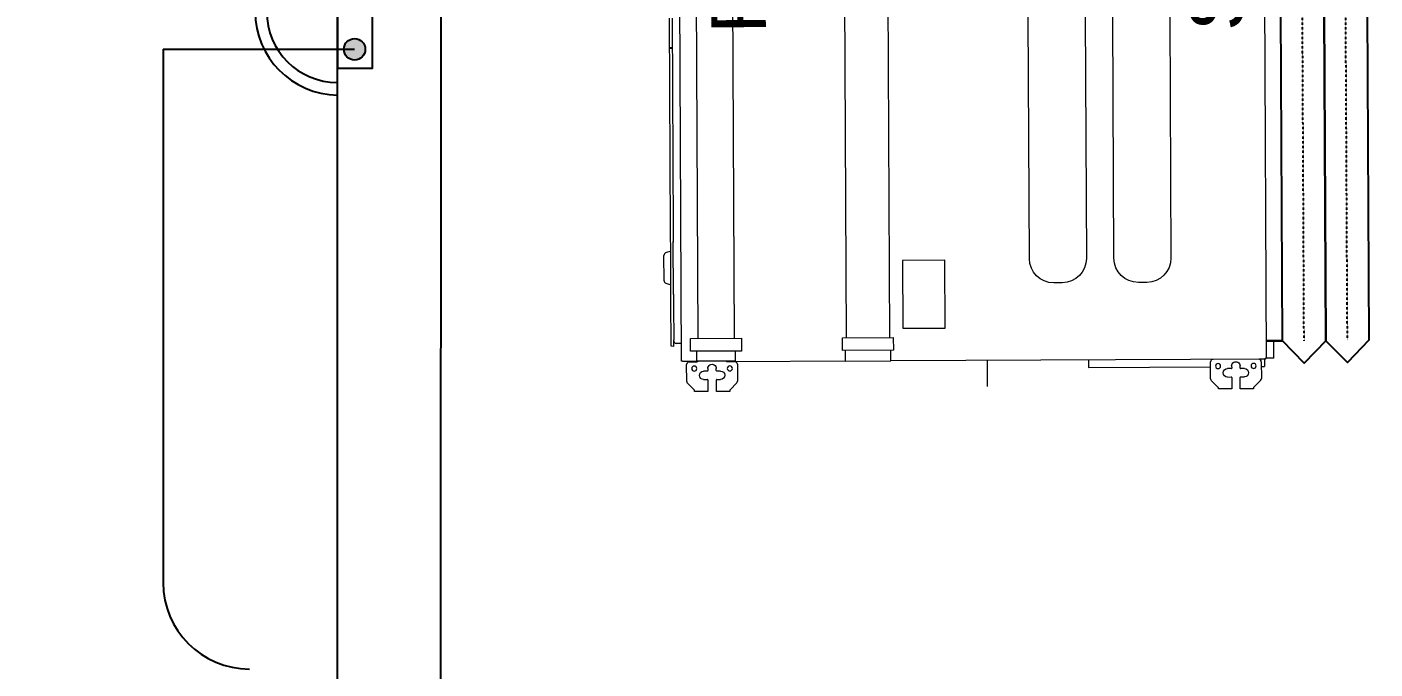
# Model space of a CAD drawing. Extents: x -678889171 to 586587, y -792238163 to 335485.
# Drawn here: x 85652 to 87213, y 42520 to 43263 of the extents above; entities that cross this region are included whole.
import ezdxf
from ezdxf import colors
from ezdxf.entities.mleader import LeaderData, LeaderLine
from ezdxf.enums import TextEntityAlignment as Align
from ezdxf.math import Vec2, Vec3

# ---------------------------------------------------------------- set-up
doc = ezdxf.new("R2010")
doc.units = 0
doc.header["$MEASUREMENT"] = 0
doc.linetypes.add('HIDDEN', pattern=[0.375, 0.25, -0.125])
doc.layers.get('0').update_dxf_attribs({"color": 8})
for name, color, linetype in [('1', 8, 'Continuous'), ('AC-DUCT-FLEX', 50, 'Continuous'), ('E-POW-BLOCK', 4, 'Continuous'), ('E-POW-WIR-NO', 4, 'Continuous'), ('E-TEXT', 3, 'Continuous'), ('XR-Typ26$0$XR-A-TYP-2-3-4-5-6-7-8-9-10$0$A-WALL', 252, 'Continuous')]:
    doc.layers.add(name, color=color, linetype=linetype)
doc.layers.add('LATS_EQ_IDU', color=7, linetype='Continuous', lineweight=0)
doc.styles.add('LG-TEXT', font='arial.ttf')
doc.styles.get("Standard").update_dxf_attribs({"font": 'arial.ttf'})

# ---------------------------------------------------------------- blocks, each defined once
blk = doc.blocks.new('SO1 WP')
at = {"layer": 'E-POW-BLOCK'}
h = blk.add_hatch(color=3, dxfattribs=at)
h.dxf.hatch_style = 1
edge = h.paths.add_edge_path()
edge.add_arc((-0.1064295025979398, -0.0481463273482458), 0.03025259035537483, 0, 360)
at = {"layer": 'E-POW-BLOCK', "color": 3}
for p, q in [((1.4210854715202e-14, 0.2000001000000591), (0, 0.4500002250000605)), ((-0.3000001499999954, 7.105427357601002e-14), (0.3000001499999954, 1.598721155460225e-14))]:
    blk.add_line(p, q, dxfattribs=at)
blk.add_lwpolyline([(0.1593095883453804, 4.352074256530614e-14), (-0.1593095883453804, 4.352074256530614e-14), (-0.1593095883453804, -0.09876317676643558), (0.1593095883453804, -0.09876317676643558)], close=True, dxfattribs=at)
for centre in [(-0.1064295025979398, -0.0481463273482458), (0.1096454942411166, -0.0481463273482458)]:
    blk.add_circle(centre, 0.03025259035537483, dxfattribs=at)
for centre, radius, start, end in [((0, -0.002806461197749854), 0.2353418572437975, 0.6832706906615592, 179.3167293093385), ((0, 1.598721155460225e-14), 0.2000001000000002, 0, 180)]:
    blk.add_arc(centre, radius, start, end, dxfattribs=at)
blk = doc.blocks.new('*U2786')
at = {"color": 0, "linetype": 'HIDDEN', "ltscale": 0.25}
for p, q in [((-9.613781933466736, -516.4358016361507), (-9.512492576664968, -1357.504842473586)), ((40.6109287727049, -516.9819410677508), (40.51001608240007, -1358.050981905186))]:
    blk.add_line(p, q, dxfattribs=at)
at = {"color": 0, "linetype": 'Continuous'}
for points in [[(-9.59669305739417, -1383.343677680458), (15.39748330810959, -1357.471801636132), (15.49820511926592, -516.4358016361507), (-9.630818105881424, -490.6437168378282), (-34.62502535095042, -516.4688424736107), (-34.52392784592839, -1357.504842473586), (-9.59669305739417, -1383.343677680458)], [(40.42581560167087, -1383.889817112059), (65.41999196717462, -1358.017941067732), (65.41999196717966, -516.9819410677508), (40.39169055318362, -491.1898562694283), (15.49820511926592, -516.4358016361507), (15.39748330813183, -1358.050981905186), (40.42581560167087, -1383.889817112059)]]:
    blk.add_lwpolyline(points, dxfattribs=at)
blk = doc.blocks.new('LATS_IDU_MIDDLE_STATIC_M1')
at = {"layer": 'LATS_EQ_IDU', "color": 251, "true_color": 0x636466}
for p, q in [((-423.997053027153, 347.3655723333359), (-423.4786515235901, 350.305572271347)), ((-423.997053027153, 347.3655723333359), (-416.1570528745651, 347.3655722141266)), ((-423.4786515235901, 350.305572271347), (-416.1570529937744, 350.305572271347)), ((-420.2730529308319, 344.4255722761154), (-420.4690527915955, 344.4255721569061)), ((-420.4690529108047, 338.3496701717377), (-420.4690527915955, 344.4255721569061)), ((-416.1570529937744, 350.305572271347), (-376.7711019515991, 350.3055721521378)), ((-376.7711018323898, 347.3655723333359), (-416.1570528745651, 347.3655722141266)), ((-376.7711019515991, 350.3055721521378), (-375.5603026151657, 350.305572271347)), ((-375.3011018037796, 347.3655722141266), (-376.7711018323898, 347.3655723333359)), ((-375.5603026151657, 350.305572271347), (-363.3454829454422, 350.305572271347)), ((-363.0862823724747, 347.3655722141266), (-375.3011018037796, 347.3655722141266)), ((-363.7511792182922, 347.3655722141266), (-302.2409096956253, 347.3655723333359)), ((-363.3454829454422, 350.305572271347), (-361.6162823438644, 350.3055723905563)), ((-361.6162823438644, 350.3055723905563), (-304.3918235301971, 350.3055723905563)), ((-350.4546123743057, 356.2111114263535), (-352.604052901268, 350.305572271347)), ((-347.6919161081314, 358.1455721855164), (-318.3161896467209, 358.1455723047256)), ((-313.404052734375, 350.3055720329285), (-315.5534932613373, 356.2111114263535)), ((-304.3918235301971, 350.3055723905563), (-302.6626228094101, 350.3055721521378)), ((-290.7070039510727, 347.3655722141266), (-302.9218235015869, 347.3655720949173)), ((-302.6626228094101, 350.3055721521378), (-290.4478032588959, 350.305572271347)), ((-289.2370039224625, 347.3655722141266), (-290.7070039510727, 347.3655722141266)), ((-290.4478032588959, 350.305572271347), (-289.2370039224625, 350.3055721521378)), ((-289.2370039224625, 350.3055721521378), (-43.81610178947449, 350.3055721521378)), ((-43.81610190868378, 347.3655723333359), (-289.2370039224625, 347.3655722141266)), ((-466.4101589918137, 331.6084661483765), (-474.2710528373718, 323.7475723028183)), ((-464.3312648534775, 332.46957218647), (-444.7730529308319, 332.4695723056793)), ((-441.8330528736115, 329.5295721292496), (-441.8330529928207, 320.9056029319763)), ((-441.0490529537201, 338.3495723009109), (-440.8530373573303, 338.3495721817017)), ((-441.0490529537201, 337.5655722618103), (-441.0490529537201, 338.3495723009109)), ((-441.0490529537201, 337.3695721626282), (-441.0490529537201, 337.5655722618103)), ((-441.0490529537201, 337.3695721626282), (-441.0490528345108, 320.9055722951889)), ((-440.8530529737473, 338.3495721817017), (440.7549471855164, 338.3495721817017)), ((-476.1330530643463, 323.4535722732544), (-474.565052986145, 323.4535722732544)), ((-476.133052945137, 307.9695720672607), (-476.1330530643463, 323.4535722732544)), ((-474.565052986145, 323.4535722732544), (-474.2710528373718, 323.7475723028183)), ((-462.3150528669357, 312.8695721626282), (-462.3150527477264, 308.4595723152161)), ((-452.5150529146194, 308.4595723152161), (-452.5150529146194, 312.8695721626282)), ((-441.8330529928207, 320.9056029319763), (-441.8330528736115, 320.21957218647)), ((-441.0490529537201, 319.7295721769333), (-441.3430531024933, 319.7295722961426)), ((-429.4850528240204, 320.9055722951889), (-441.0490528345108, 320.9055722951889)), ((-441.0490529537201, 275.8234345912933), (-441.0490530729294, 320.8975484371185)), ((-429.4850529432297, 268.9655723571777), (-429.4850529432297, 327.765572309494)), ((-429.4850529432297, 327.765572309494), (-414.785052895546, 327.7655721902847)), ((-414.785052895546, 327.7655721902847), (-414.785052895546, 268.9655722379684)), ((414.6787641048431, 319.4729298353195), (-414.776869893074, 319.4729297161102)), ((-474.2710528373718, 307.9695723056793), (-476.133052945137, 307.9695720672607)), ((-476.133052945137, 298.1695722341537), (-474.2710528373718, 298.1695722341537)), ((-476.1330528259277, 282.6855721473694), (-476.133052945137, 298.1695722341537)), ((-462.8050528764725, 307.96957218647), (-474.2710528373718, 307.9695723056793)), ((-474.2710528373718, 298.1695722341537), (-462.8050529956818, 298.1695722341537)), ((-462.315052986145, 297.6795723438263), (-462.3150528669357, 293.2695722579956)), ((-452.5150527954102, 293.2695722579956), (-452.5150529146194, 297.6795721054077)), ((-449.5750529766083, 307.96957218647), (-452.025053024292, 307.96957218647)), ((-452.0250529050827, 298.1695722341537), (-449.5750529766083, 298.169572353363)), ((-474.565052986145, 282.6855722665787), (-476.1330528259277, 282.6855721473694)), ((-474.2710529565811, 282.3915722370148), (-474.565052986145, 282.6855722665787)), ((-474.2710529565811, 282.3915722370148), (-466.4101591110229, 274.5306782722473)), ((-441.8330528736115, 276.6095721721649), (-441.8330527544022, 285.919572353363)), ((-441.0490528345108, 286.4095722436905), (-441.3430528640747, 286.4095722436905)), ((-444.7730529308319, 273.6695721149445), (-464.3312652111053, 273.669572353363)), ((-441.8330528736115, 275.8255721330643), (-441.0490529537201, 275.8255723714828)), ((-441.8330528736115, 148.8175723552704), (-441.8330528736115, 275.8255721330643)), ((-441.0490529537201, 275.8255723714828), (-429.4850527048111, 275.8255723714828)), ((-414.785052895546, 268.9655722379684), (-429.4850529432297, 268.9655723571777)), ((414.6787641048431, 277.2582147121429), (-414.7768700122833, 277.2582147121429)), ((-441.0490528345108, 148.8175721168518), (-441.8330528736115, 148.8175723552704)), ((-441.6370528936386, 148.820543050766), (-441.6370528936386, 95.89826881885529)), ((-429.4850528240204, 148.8175721168518), (-441.0490528345108, 148.8175721168518)), ((-429.485053062439, 92.95757222175598), (-429.4850528240204, 151.7575721740723)), ((-429.4850528240204, 151.7575721740723), (-414.7850530147552, 151.7575722932816)), ((-414.7850530147552, 151.7575722932816), (-414.785052895546, 92.95757234096527)), ((414.6787639856339, 147.3849295377731), (-414.776869893074, 147.3849296569824)), ((-441.8330529928207, 95.89757215976715), (-441.0490528345108, 95.89757215976715)), ((-441.8330528736115, -338.0464278459549), (-441.8330529928207, 95.89757215976715)), ((-441.0490528345108, 95.89757215976715), (-429.4850528240204, 95.89757215976715)), ((414.6787641048431, 97.3302149772644), (-414.776869893074, 97.33021485805511)), ((-414.785052895546, 92.95757234096527), (-429.485053062439, 92.95757222175598)), ((-325.6050528287888, 81.98157215118408), (-404.0050528049469, 81.98157215118408)), ((-404.0050528049469, 81.98157215118408), (-404.0050529241562, 32.98157227039337)), ((-325.605052947998, 32.98157238960266), (-325.6050528287888, 81.98157215118408)), ((-404.0050529241562, 32.98157227039337), (-325.605052947998, 32.98157238960266)), ((-441.8330528736115, -15.50144398212433), (-471.8330529928207, -15.50144386291504)), ((-324.2330529689789, -65.15537869930267), (-44.14905285835266, -65.15537881851196)), ((-352.3201019763947, -103.042427778244), (-352.3201019763947, -93.24242758750916)), ((-450.4570530653, -133.03042781353), (-450.4570530653, -274.3456926345825)), ((-441.8332275152206, -133.0304275751114), (-450.4570530653, -133.03042781353)), ((-44.14905285835266, -131.1294769048691), (-324.2330528497696, -131.1294767856598)), ((-324.2330529689789, -163.155378818512), (-44.14905297756195, -163.1553786993027)), ((-352.3201018571854, -201.042427778244), (-352.3201018571854, -191.2424278259277)), ((-44.14905285835266, -229.1294766664505), (-324.2330529689789, -229.1294766664505)), ((-466.4101589918137, -275.207533955574), (-474.2710529565811, -283.0684278011322)), ((-464.3312650918961, -274.3464277982712), (-444.7730530500412, -274.3464276790619)), ((-476.133052945137, -283.3624278306961), (-474.565052986145, -283.3624278306961)), ((-476.133052945137, -298.8464276790619), (-476.133052945137, -283.3624278306961)), ((-474.565052986145, -283.3624278306961), (-474.2710529565811, -283.0684278011322)), ((-462.3150528669357, -293.9464277029037), (-462.315052986145, -298.3564277887344)), ((-452.5150530338287, -298.3564277887344), (-452.5150529146194, -293.9464277029037)), ((-474.2710529565811, -298.8464277982712), (-476.133052945137, -298.8464276790619)), ((-476.1330530643463, -308.6464278697968), (-474.2710528373718, -308.6464278697968)), ((-476.1330528259277, -324.1304277181625), (-476.1330530643463, -308.6464278697968)), ((-462.8050527572632, -298.8464277982712), (-474.2710529565811, -298.8464277982712)), ((-474.2710528373718, -308.6464278697968), (-462.8050529956818, -308.6464276313782)), ((-462.3150528669357, -309.1364277601242), (-462.3150528669357, -313.5464278459549)), ((-452.5150527954102, -313.5464277267456), (-452.5150527954102, -309.1364277601242)), ((-449.575052857399, -298.8464276790619), (-452.025053024292, -298.8464277982712)), ((-452.0250527858734, -308.6464278697968), (-449.5750529766083, -308.6464276313782)), ((-474.5650528669357, -324.1304277181625), (-476.1330528259277, -324.1304277181625)), ((-474.2710528373718, -324.4244277477264), (-474.5650528669357, -324.1304277181625)), ((-474.2710528373718, -324.4244277477264), (-466.4101591110229, -332.2853218317032)), ((-444.7730529308319, -333.1464277505875), (-464.3312652111053, -333.1464278697968)), ((-450.4570528268814, -333.1439777612686), (-450.4570528268814, -336.8704277276993)), ((-442.0290529727936, -336.8704277276993), (-450.4570528268814, -336.8704277276993)), ((-442.0290528535843, -338.2424277067184), (-442.0290529727936, -331.2596062421799)), ((-441.0490530729294, -338.2424278259277), (-442.0290528535843, -338.2424277067184)), ((-441.0490529537201, -338.0464277267456), (-441.8330528736115, -338.0464278459549)), ((-441.0490530729294, -338.2424278259277), (-441.0490529537201, -338.0464123487473)), ((-441.0490529537201, -338.0464277267456), (-440.853052854538, -338.0464277267456)), ((-441.0490530729294, -338.2424278259277), (-440.8528078794479, -338.242427945137)), ((-441.0490528345108, -339.0264278650284), (-441.0490530729294, -338.2424278259277)), ((-440.8530374765396, -339.0264277458191), (-441.0490528345108, -339.0264278650284)), ((-440.8530529737473, -338.242427945137), (-440.853052854538, -338.0464277267456)), ((-440.8530529737473, -339.0264277458191), (-440.8530529737473, -338.242427945137)), ((440.7549470663071, -339.0264276266098), (-440.8530529737473, -339.0264277458191)), ((-440.6570529937744, -347.6504276990891), (-440.6570529937744, -339.0264277458191)), ((-421.4490529298782, -357.8424277305603), (-421.4490528106689, -339.0264278650284)), ((-420.2730529308319, -357.6464278697968), (-420.2730529308319, -339.0264277458191)), ((-440.6570529937744, -347.6504276990891), (-421.4398041963577, -347.6504278182983)), ((-420.4690527915955, -357.842427611351), (-421.4490529298782, -357.8424277305603)), ((-419.6850528717041, -357.8424277305603), (-420.4690527915955, -357.842427611351)), ((419.5869470834732, -357.6464277505875), (-420.2730529308319, -357.6464278697968)), ((-419.6850528717041, -357.6464122533798), (-419.6850528717041, -357.8424277305603))]:
    blk.add_line(p, q, dxfattribs=at)
at = {"layer": 'LATS_EQ_IDU', "color": 251, "true_color": 0x636466, "extrusion": (0, -3.155443620884047e-30, -1)}
for centre in [(449.575052857399, 323.6495721340179), (449.5750529766083, 282.4895722866058), (449.5750527381897, -283.1664278507233), (449.5750527381897, -324.3264275789261)]:
    blk.add_circle(centre, 2.94, dxfattribs=at)
at = {"layer": 'LATS_EQ_IDU', "color": 251, "true_color": 0x636466}
for centre, radius, start, end in [((-417.3330529928207, 344.4255721569061), 2.94, 90, 180), ((-347.6919159889221, 355.2055722475052), 2.940000000000474, 90, 159.9999993406069), ((-318.3161896467209, 355.2055723667145), 2.939999999993546, 20.00000065939313, 90), ((-464.3312650918961, 329.5295722484589), 2.94, 90, 135.0000048296732), ((-444.7730530500412, 329.5295723676682), 2.94, 0, 90), ((-462.8050528764725, 308.4595721960068), 0.49, 270, 0), ((-462.8050529956818, 297.679572224617), 0.49, 0, 90), ((-452.0250527858734, 308.4595723152161), 0.49, 180, 270), ((-452.025053024292, 297.679572224617), 0.49, 90, 180), ((-464.3312652111053, 276.6095722913742), 2.94, 225.0000048296731, 270), ((-444.7730529308319, 276.6095721721649), 2.94, 270, 0), ((-464.3312649726868, -277.2864278554916), 2.94, 90, 135.0000048296732), ((-444.7730529308319, -277.2864278554916), 2.94, 0, 90), ((-462.8050529956818, -298.3564277887344), 0.49, 270, 0), ((-462.8050528764725, -309.1364278793335), 0.49, 0, 90), ((-452.0250529050827, -298.3564276695251), 0.49, 180, 270), ((-452.0250529050827, -309.1364277601242), 0.49, 90, 180), ((-464.3312649726868, -330.2064278125763), 2.94, 225.0000048296731, 270), ((-444.7730529308319, -330.2064275741577), 2.94, 270, 0)]:
    blk.add_arc(centre, radius, start, end, dxfattribs=at)
at = {"layer": 'LATS_EQ_IDU', "color": 251, "true_color": 0x636466, "extrusion": (0, -3.155443620884047e-30, -1)}
for centre, radius, start, end in [((457.4150530099869, 312.8695721626282), 4.899999999999999, 0, 180), ((441.3430531024933, 320.21957218647), 0.49, 270, 0), ((449.5750529766083, 303.0695722103119), 4.900000000000001, 90, 270), ((457.4150528907776, 293.2695722579956), 4.899999999999998, 180, 0), ((441.343052983284, 285.9195721149445), 0.49, 0, 90), ((324.2330529689789, -93.24242770671844), 28.08704895708749, 0, 90), ((324.2330528497696, -103.042427778244), 28.08704895708752, 270, 0), ((324.2330529689789, -191.2424277067184), 28.08704895708751, 0, 90), ((324.2330529689789, -201.0424278974533), 28.08704895708749, 270, 0), ((457.4150528907776, -293.946427822113), 4.899999999999999, 0, 180), ((449.575052857399, -303.74642765522), 4.900000000000001, 90, 270), ((457.4150528907776, -313.5464277267456), 4.899999999999998, 180, 0)]:
    blk.add_arc(centre, radius, start, end, dxfattribs=at)
at = {"layer": 'AC-DUCT-FLEX', "color": 251, "true_color": 0x636466, "extrusion": (-8.49823997743298e-16, -3.701000198980963e-11, -1), "zscale": -1.000000000000003, "rotation": 269.9931127075088}
blk.add_blockref('*U2786', (937.3199328184128, -392.5295355319977, 1.324422394827273e-08), dxfattribs=at)
at = {"layer": 'LATS_EQ_IDU', "color": 251, "true_color": 0x636466, "style": 'LG-TEXT'}
for s, p in [('RA', (-0.6327477693557739, 238.8214358091354)), ('SA', (-2.787127256393433, -314.7893450260162))]:
    blk.add_text(s, height=62.99999999999999, dxfattribs=at).set_placement(p, align=Align.CENTER)
blk = doc.blocks.new('dcccece')
at = {"layer": 'LATS_EQ_IDU', "color": 0, "extrusion": (2.758899796606385e-09, 5.000396402264554e-07, 0.999999999999875), "rotation": 90.27915422358555}
blk.add_blockref('LATS_IDU_MIDDLE_STATIC_M1', (302912.5714178368, 44898.93451960085, 1.941672382659871), dxfattribs=at)

msp = doc.modelspace()

# ---------------------------------------------------------------- linework, layer by layer
at = {"layer": '1', "color": 4}
for p, q in [((85809.54740398264, 43237.1266232793, 0.03379274933513443), (86031.27712044885, 43237.12677859758)), ((86396.37154494549, 43238.90559237048, 1.903101290394343), (86399.31150988626, 43238.91991647345, 1.918426232921774))]:
    msp.add_line(p, q, dxfattribs=at)
at = {"layer": 'E-POW-WIR-NO'}
msp.add_line((85809.54740398246, 43237.1266232793, 0.03379274933524699), (85809.54742759743, 42619.62352089046, 0.1420380662380385), dxfattribs=at)
at = {"layer": 'E-POW-WIR-NO', "extrusion": (8.251929714288155e-05, 0.0001866464976573907, 0.9999999791768251)}
msp.add_arc((85909.54712371943, 42619.62142763496, 15.17778506680523), 100, 179.9999984283561, 269.9999984271779, dxfattribs=at)
at = {"layer": 'XR-Typ26$0$XR-A-TYP-2-3-4-5-6-7-8-9-10$0$A-WALL'}
for p, q in [((86011.38738189884, 41041.74382836044), (86011.38485843487, 44281.57992535083)), ((86131.38495171486, 44161.58003968383), (86130.55060409862, 41161.74391634842))]:
    msp.add_line(p, q, dxfattribs=at)

# ---------------------------------------------------------------- block references
at = {"layer": '1', "color": 4}
msp.add_blockref('dcccece', (-216166.2784520558, -1580.329981173913), dxfattribs=at)
at = {"layer": 'E-POW-BLOCK', "xscale": 410.1995351285418, "yscale": 410.1995351285418, "zscale": 410.1995351285418, "rotation": 90.04879583977932}
msp.add_blockref('SO1 WP', (86011.49034583641, 43280.76727554725), dxfattribs=at)

# ---------------------------------------------------------------- leaders
at = {"layer": 'E-TEXT', "color": 30}
ml = msp.add_multileader_mtext('Standard', dxfattribs=at)
ml.set_content('\\C30;CT8/DP-T-8 {\\A1;3(1x3)mm\\H0.7x;\\S2^ ;\\H1.42857x; \\P∅ 25 mm PVC CONDUIT}', color=3)
ml.set_leader_properties(color=30)
ml.build(insert=Vec2(0, 0))
ml.multileader.update_dxf_attribs({"text_right_attachment_type": 6, "dogleg_length": 0.2763936738358556, "arrow_head_size": 153.5520410199195, "scale": 2})
ctx = ml.context
ctx.base_point, ctx.scale, ctx.char_height, ctx.arrow_head_size, ctx.landing_gap_size, ctx.plane_origin, ctx.plane_x_axis, ctx.plane_y_axis = Vec3(81860.48336282757, 43176.71524452469, -3.126741040593422e-06), 2, 153.5520410199195, 153.5520410199195, 3.071040820398391, Vec3(76984.77793263565, 53702.91502915432, 3.002929201347315e-05), Vec3(0.999976866597217, -0.00680193137365684, 3.477911888746864e-09), Vec3(0.006801931373656824, 0.999976866597217, 4.799668914001097e-09)
ctx.right_attachment = 6
notes = []
notes.append((ctx, [(0, (1, 1, 0), (81859.93058826774, 43176.71900454629, -3.128663586281838e-06), (0.999976866597217, -0.00680193137365684, 3.477911888746864e-09), 0.5527873476717116, [(1, [(81864.94629903618, 44218.68540208723, 1.865272696770714e-06)], 0, [])])]))
ctx.mtext.insert, ctx.mtext.text_direction, ctx.mtext.rotation, ctx.mtext.width, ctx.mtext.defined_height, ctx.mtext.flow_direction, ctx.mtext.extrusion = Vec3(81864.09757505573, 43256.55841977897, -2.732730296897754e-06), Vec3(0.999976866597217, -0.006801931373656839, 3.477911888746863e-09), 6.276383323354838, 3689.840183907986, 503.608197250026, 5, Vec3(-3.510478451379605e-09, -4.775901363335934e-09, 1)
for ctx, leaders in notes:
    for number, flags, end, landing, length, lines in leaders:
        leader = LeaderData()
        leader.index, (leader.has_last_leader_line, leader.has_dogleg_vector, leader.attachment_direction) = number, flags
        leader.last_leader_point, leader.dogleg_vector, leader.dogleg_length = Vec3(end), Vec3(landing), length
        for number, points, colour, breaks in lines:
            line = LeaderLine()
            line.index, line.vertices, line.color, line.breaks = number, Vec3.list(points), colors.encode_raw_color(colour), breaks
            leader.lines.append(line)
        ctx.leaders.append(leader)

doc.saveas('drawing.dxf')
